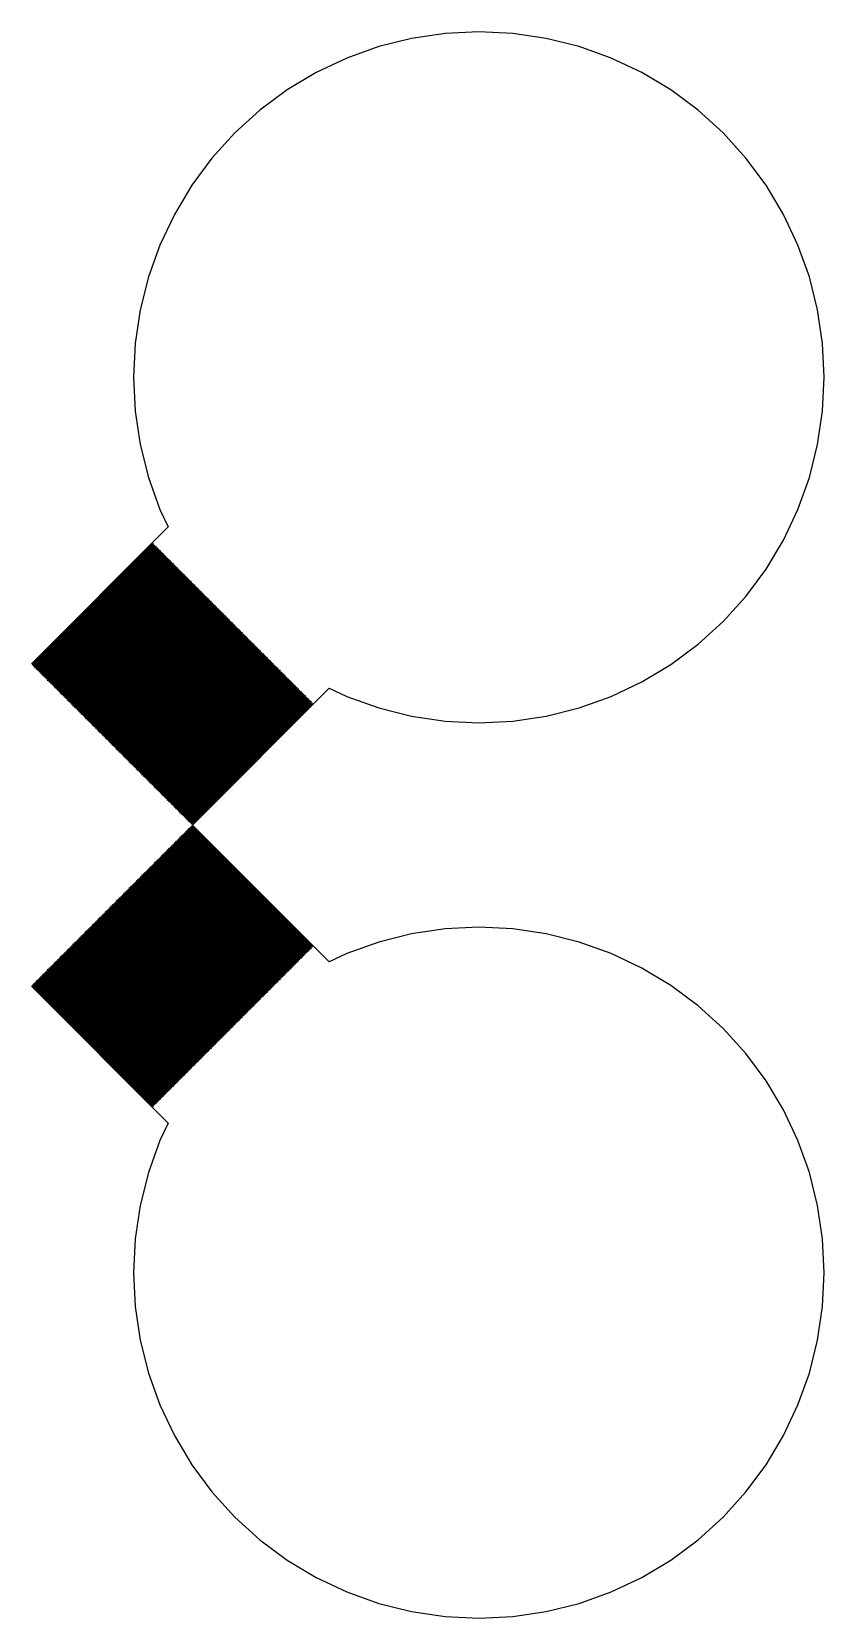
# Model space of a CAD drawing. Extents: x 1 to 107, y 1 to 71.
# Drawn here: x 9 to 16.97, y 1.03 to 16.97 of the extents above; entities that cross this region are included whole.
import ezdxf

# ---------------------------------------------------------------- set-up
doc = ezdxf.new("R2010")
doc.units = 0

msp = doc.modelspace()

# ---------------------------------------------------------------- linework, layer by layer
for p, q in [((12.8202, 16.9005), (12.4899, 16.8178)), ((13.1571, 16.9505), (12.8202, 16.9005)), ((13.4972, 16.9672), (13.1571, 16.9505)), ((13.8373, 16.9505), (13.4972, 16.9672)), ((14.1741, 16.9005), (13.8373, 16.9505)), ((14.5045, 16.8178), (14.1741, 16.9005)), ((12.4899, 16.8178), (12.1693, 16.703)), ((14.8251, 16.703), (14.5045, 16.8178)), ((12.1693, 16.703), (11.8615, 16.5574)), ((15.1329, 16.5574), (14.8251, 16.703)), ((11.8615, 16.5574), (11.5694, 16.3824)), ((15.425, 16.3824), (15.1329, 16.5574)), ((11.5694, 16.3824), (11.2959, 16.1795)), ((15.6985, 16.1795), (15.425, 16.3824)), ((11.2959, 16.1795), (11.0435, 15.9508)), ((15.9508, 15.9508), (15.6985, 16.1795)), ((11.0435, 15.9508), (10.8148, 15.6985)), ((16.1795, 15.6985), (15.9508, 15.9508)), ((10.8148, 15.6985), (10.612, 15.425)), ((16.3824, 15.425), (16.1795, 15.6985)), ((10.612, 15.425), (10.4369, 15.1329)), ((16.5574, 15.1329), (16.3824, 15.425)), ((10.4369, 15.1329), (10.2913, 14.8251)), ((16.703, 14.8251), (16.5574, 15.1329)), ((10.2913, 14.8251), (10.1766, 14.5045)), ((16.8178, 14.5045), (16.703, 14.8251)), ((10.1766, 14.5045), (10.0939, 14.1741)), ((16.9005, 14.1741), (16.8178, 14.5045)), ((10.0939, 14.1741), (10.0439, 13.8373)), ((16.9505, 13.8373), (16.9005, 14.1741)), ((10.0439, 13.8373), (10.0272, 13.4972)), ((16.9672, 13.4972), (16.9505, 13.8373)), ((10.0272, 13.4972), (10.0439, 13.1571)), ((16.9505, 13.1571), (16.9672, 13.4972)), ((10.0439, 13.1571), (10.0939, 12.8202)), ((16.9005, 12.8202), (16.9505, 13.1571)), ((10.0939, 12.8202), (10.1766, 12.4899)), ((16.8178, 12.4899), (16.9005, 12.8202)), ((10.1766, 12.4899), (10.2913, 12.1693)), ((16.703, 12.1693), (16.8178, 12.4899)), ((10.2913, 12.1693), (10.3744, 11.9937)), ((16.5574, 11.8615), (16.703, 12.1693)), ((10.3744, 11.9937), (9, 10.6192)), ((9.00706, 10.6122), (10.2212, 11.8263)), ((10.2282, 11.8192), (9.01413, 10.6051)), ((9.02121, 10.598), (10.2353, 11.8121)), ((10.2424, 11.8051), (9.02827, 10.591)), ((9.03535, 10.5839), (10.2495, 11.798)), ((10.2212, 11.8263), (10.2282, 11.8192)), ((10.2353, 11.8121), (10.2424, 11.8051)), ((10.2495, 11.798), (10.2565, 11.7909)), ((16.3824, 11.5694), (16.5574, 11.8615)), ((10.2565, 11.7909), (9.04242, 10.5768)), ((9.04948, 10.5698), (10.2636, 11.7839)), ((10.2707, 11.7768), (9.05656, 10.5627)), ((9.06363, 10.5556), (10.2777, 11.7697)), ((10.2848, 11.7626), (9.07069, 10.5486)), ((9.07777, 10.5415), (10.2919, 11.7556)), ((10.299, 11.7485), (9.08484, 10.5344)), ((9.0919, 10.5273), (10.306, 11.7414)), ((10.3131, 11.7344), (9.09898, 10.5203)), ((9.10605, 10.5132), (10.3202, 11.7273)), ((10.3272, 11.7202), (9.11313, 10.5061)), ((9.12019, 10.499), (10.3343, 11.7132)), ((10.3414, 11.7061), (9.12727, 10.492)), ((9.13434, 10.4849), (10.3484, 11.699)), ((10.3555, 11.6919), (9.14142, 10.4778)), ((9.14848, 10.4708), (10.3626, 11.6849)), ((10.3697, 11.6778), (9.15556, 10.4637)), ((9.16263, 10.4566), (10.3767, 11.6707)), ((10.3838, 11.6637), (9.16969, 10.4496)), ((9.17677, 10.4425), (10.3909, 11.6566)), ((10.3979, 11.6495), (9.18384, 10.4354)), ((9.1909, 10.4283), (10.405, 11.6425)), ((10.4121, 11.6354), (9.19798, 10.4213)), ((10.2636, 11.7839), (10.2707, 11.7768)), ((10.2777, 11.7697), (10.2848, 11.7626)), ((10.2919, 11.7556), (10.299, 11.7485)), ((10.306, 11.7414), (10.3131, 11.7344)), ((10.3202, 11.7273), (10.3272, 11.7202)), ((10.3343, 11.7132), (10.3414, 11.7061)), ((10.3484, 11.699), (10.3555, 11.6919)), ((10.3626, 11.6849), (10.3697, 11.6778)), ((10.3767, 11.6707), (10.3838, 11.6637)), ((10.3909, 11.6566), (10.3979, 11.6495)), ((10.405, 11.6425), (10.4121, 11.6354)), ((9.20505, 10.4142), (10.4192, 11.6283)), ((10.4262, 11.6212), (9.21213, 10.4071)), ((9.21919, 10.4001), (10.4333, 11.6142)), ((10.4404, 11.6071), (9.22626, 10.393)), ((9.23334, 10.3859), (10.4474, 11.6)), ((10.4545, 11.5929), (9.2404, 10.3788)), ((9.24747, 10.3718), (10.4616, 11.5859)), ((10.4687, 11.5788), (9.25455, 10.3647)), ((9.26161, 10.3576), (10.4757, 11.5717)), ((10.4828, 11.5647), (9.26869, 10.3506)), ((9.27576, 10.3435), (10.4899, 11.5576)), ((10.4969, 11.5505), (9.28284, 10.3364)), ((9.2899, 10.3293), (10.504, 11.5434)), ((10.5111, 11.5364), (9.29698, 10.3223)), ((9.30405, 10.3152), (10.5182, 11.5293)), ((10.5252, 11.5222), (9.31113, 10.3081)), ((9.31819, 10.3011), (10.5323, 11.5152)), ((10.5394, 11.5081), (9.32526, 10.294)), ((9.33234, 10.2869), (10.5464, 11.501)), ((10.5535, 11.494), (9.3394, 10.2798)), ((9.34647, 10.2728), (10.5606, 11.4869)), ((10.5677, 11.4798), (9.35355, 10.2657)), ((10.4192, 11.6283), (10.4262, 11.6212)), ((10.4333, 11.6142), (10.4404, 11.6071)), ((10.4474, 11.6), (10.4545, 11.5929)), ((10.4616, 11.5859), (10.4687, 11.5788)), ((10.4757, 11.5717), (10.4828, 11.5647)), ((10.4899, 11.5576), (10.4969, 11.5505)), ((10.504, 11.5434), (10.5111, 11.5364)), ((10.5182, 11.5293), (10.5252, 11.5222)), ((10.5323, 11.5152), (10.5394, 11.5081)), ((10.5464, 11.501), (10.5535, 11.494)), ((10.5606, 11.4869), (10.5677, 11.4798)), ((16.1795, 11.2959), (16.3824, 11.5694)), ((9.36061, 10.2586), (10.5747, 11.4727)), ((10.5818, 11.4657), (9.36768, 10.2516)), ((9.37476, 10.2445), (10.5889, 11.4586)), ((10.5959, 11.4515), (9.38182, 10.2374)), ((9.3889, 10.2303), (10.603, 11.4444)), ((10.6101, 11.4374), (9.39597, 10.2233)), ((9.40303, 10.2162), (10.6171, 11.4303)), ((10.6242, 11.4232), (9.41011, 10.2091)), ((9.41718, 10.2021), (10.6313, 11.4162)), ((10.6384, 11.4091), (9.42426, 10.195)), ((9.43134, 10.1879), (10.6454, 11.402)), ((10.6525, 11.395), (9.4384, 10.1808)), ((9.44547, 10.1738), (10.6596, 11.3879)), ((10.6667, 11.3808), (9.45255, 10.1667)), ((9.45961, 10.1596), (10.6737, 11.3737)), ((10.6808, 11.3667), (9.46669, 10.1526)), ((9.47375, 10.1455), (10.6879, 11.3596)), ((10.6949, 11.3525), (9.48082, 10.1384)), ((9.4879, 10.1313), (10.702, 11.3455)), ((10.7091, 11.3384), (9.49496, 10.1243)), ((9.50203, 10.1172), (10.7161, 11.3313)), ((10.7232, 11.3242), (9.50911, 10.1101)), ((9.51617, 10.1031), (10.7303, 11.3172)), ((10.5747, 11.4727), (10.5818, 11.4657)), ((10.5889, 11.4586), (10.5959, 11.4515)), ((10.603, 11.4444), (10.6101, 11.4374)), ((10.6171, 11.4303), (10.6242, 11.4232)), ((10.6313, 11.4162), (10.6384, 11.4091)), ((10.6454, 11.402), (10.6525, 11.395)), ((10.6596, 11.3879), (10.6667, 11.3808)), ((10.6737, 11.3737), (10.6808, 11.3667)), ((10.6879, 11.3596), (10.6949, 11.3525)), ((10.702, 11.3455), (10.7091, 11.3384)), ((10.7161, 11.3313), (10.7232, 11.3242)), ((10.7303, 11.3172), (10.7374, 11.3101)), ((10.7374, 11.3101), (9.52324, 10.096)), ((9.53032, 10.0889), (10.7444, 11.303)), ((10.7515, 11.296), (9.53738, 10.0818)), ((9.54446, 10.0748), (10.7586, 11.2889)), ((10.7656, 11.2818), (9.55153, 10.0677)), ((9.55861, 10.0606), (10.7727, 11.2747)), ((10.7798, 11.2677), (9.56567, 10.0536)), ((9.57275, 10.0465), (10.7868, 11.2606)), ((10.7939, 11.2535), (9.57982, 10.0394)), ((9.5869, 10.0323), (10.801, 11.2465)), ((10.8081, 11.2394), (9.59396, 10.0253)), ((9.60103, 10.0182), (10.8151, 11.2323)), ((10.8222, 11.2253), (9.60811, 10.0111)), ((9.61517, 10.0041), (10.8293, 11.2182)), ((10.8363, 11.2111), (9.62224, 9.99701)), ((9.62932, 9.98993), (10.8434, 11.204)), ((10.8505, 11.197), (9.63638, 9.98286)), ((9.64346, 9.97578), (10.8576, 11.1899)), ((10.8646, 11.1828), (9.65053, 9.96872)), ((9.65759, 9.96165), (10.8717, 11.1758)), ((10.8788, 11.1687), (9.66467, 9.95457)), ((9.67174, 9.94749), (10.8858, 11.1616)), ((10.8929, 11.1545), (9.6788, 9.94043)), ((10.7444, 11.303), (10.7515, 11.296)), ((10.7586, 11.2889), (10.7656, 11.2818)), ((10.7727, 11.2747), (10.7798, 11.2677)), ((10.7868, 11.2606), (10.7939, 11.2535)), ((10.801, 11.2465), (10.8081, 11.2394)), ((10.8151, 11.2323), (10.8222, 11.2253)), ((10.8293, 11.2182), (10.8363, 11.2111)), ((10.8434, 11.204), (10.8505, 11.197)), ((10.8576, 11.1899), (10.8646, 11.1828)), ((10.8717, 11.1758), (10.8788, 11.1687)), ((10.8858, 11.1616), (10.8929, 11.1545)), ((15.9508, 11.0435), (16.1795, 11.2959)), ((9.68588, 9.93335), (10.9, 11.1475)), ((10.9071, 11.1404), (9.69295, 9.92628)), ((9.70003, 9.91922), (10.9141, 11.1333)), ((10.9212, 11.1263), (9.70709, 9.91214)), ((9.71417, 9.90508), (10.9283, 11.1192)), ((10.9353, 11.1121), (9.72124, 9.89801)), ((9.72832, 9.89093), (10.9424, 11.105)), ((10.9495, 11.098), (9.73538, 9.88387)), ((9.74246, 9.87679), (10.9566, 11.0909)), ((10.9636, 11.0838), (9.74953, 9.86972)), ((9.75659, 9.86266), (10.9707, 11.0768)), ((10.9778, 11.0697), (9.76367, 9.85558)), ((9.77074, 9.84851), (10.9848, 11.0626)), ((10.9919, 11.0556), (9.7778, 9.84145)), ((9.78488, 9.83437), (10.999, 11.0485)), ((11.0061, 11.0414), (9.79195, 9.8273)), ((9.79901, 9.82022), (11.0131, 11.0343)), ((11.0202, 11.0273), (9.80609, 9.81316)), ((9.81316, 9.80609), (11.0273, 11.0202)), ((11.0343, 11.0131), (9.82022, 9.79901)), ((9.8273, 9.79195), (11.0414, 11.0061)), ((11.0485, 10.999), (9.83437, 9.78488)), ((10.9, 11.1475), (10.9071, 11.1404)), ((10.9141, 11.1333), (10.9212, 11.1263)), ((10.9283, 11.1192), (10.9353, 11.1121)), ((10.9424, 11.105), (10.9495, 11.098)), ((10.9566, 11.0909), (10.9636, 11.0838)), ((10.9707, 11.0768), (10.9778, 11.0697)), ((10.9848, 11.0626), (10.9919, 11.0556)), ((10.999, 11.0485), (11.0061, 11.0414)), ((11.0131, 11.0343), (11.0202, 11.0273)), ((11.0273, 11.0202), (11.0343, 11.0131)), ((11.0414, 11.0061), (11.0485, 10.999)), ((15.6985, 10.8148), (15.9508, 11.0435)), ((9.84145, 9.7778), (11.0556, 10.9919)), ((11.0626, 10.9848), (9.84851, 9.77074)), ((9.85558, 9.76367), (11.0697, 10.9778)), ((11.0768, 10.9707), (9.86266, 9.75659)), ((9.86972, 9.74953), (11.0838, 10.9636)), ((11.0909, 10.9566), (9.87679, 9.74246)), ((9.88387, 9.73538), (11.098, 10.9495)), ((11.105, 10.9424), (9.89093, 9.72832)), ((9.89801, 9.72124), (11.1121, 10.9353)), ((11.1192, 10.9283), (9.90508, 9.71417)), ((9.91214, 9.70709), (11.1263, 10.9212)), ((11.1333, 10.9141), (9.91922, 9.70003)), ((9.92628, 9.69295), (11.1404, 10.9071)), ((11.1475, 10.9), (9.93335, 9.68588)), ((9.94043, 9.6788), (11.1545, 10.8929)), ((11.1616, 10.8858), (9.94749, 9.67174)), ((9.95457, 9.66467), (11.1687, 10.8788)), ((11.1758, 10.8717), (9.96165, 9.65759)), ((9.96872, 9.65053), (11.1828, 10.8646)), ((11.1899, 10.8576), (9.97578, 9.64346)), ((9.98286, 9.63638), (11.197, 10.8505)), ((11.204, 10.8434), (9.98993, 9.62932)), ((9.99701, 9.62224), (11.2111, 10.8363)), ((11.0556, 10.9919), (11.0626, 10.9848)), ((11.0697, 10.9778), (11.0768, 10.9707)), ((11.0838, 10.9636), (11.0909, 10.9566)), ((11.098, 10.9495), (11.105, 10.9424)), ((11.1121, 10.9353), (11.1192, 10.9283)), ((11.1263, 10.9212), (11.1333, 10.9141)), ((11.1404, 10.9071), (11.1475, 10.9)), ((11.1545, 10.8929), (11.1616, 10.8858)), ((11.1687, 10.8788), (11.1758, 10.8717)), ((11.1828, 10.8646), (11.1899, 10.8576)), ((11.197, 10.8505), (11.204, 10.8434)), ((11.2111, 10.8363), (11.2182, 10.8293)), ((11.2182, 10.8293), (10.0041, 9.61517)), ((10.0111, 9.60811), (11.2253, 10.8222)), ((11.2323, 10.8151), (10.0182, 9.60103)), ((10.0253, 9.59396), (11.2394, 10.8081)), ((11.2465, 10.801), (10.0323, 9.5869)), ((10.0394, 9.57982), (11.2535, 10.7939)), ((11.2606, 10.7868), (10.0465, 9.57275)), ((10.0536, 9.56567), (11.2677, 10.7798)), ((11.2747, 10.7727), (10.0606, 9.55861)), ((10.0677, 9.55153), (11.2818, 10.7656)), ((11.2889, 10.7586), (10.0748, 9.54446)), ((10.0818, 9.53738), (11.296, 10.7515)), ((11.303, 10.7444), (10.0889, 9.53032)), ((10.096, 9.52324), (11.3101, 10.7374)), ((11.3172, 10.7303), (10.1031, 9.51617)), ((10.1101, 9.50911), (11.3242, 10.7232)), ((11.3313, 10.7161), (10.1172, 9.50203)), ((10.1243, 9.49496), (11.3384, 10.7091)), ((11.3455, 10.702), (10.1313, 9.4879)), ((10.1384, 9.48082), (11.3525, 10.6949)), ((11.3596, 10.6879), (10.1455, 9.47375)), ((10.1526, 9.46669), (11.3667, 10.6808)), ((11.2253, 10.8222), (11.2323, 10.8151)), ((11.2394, 10.8081), (11.2465, 10.801)), ((11.2535, 10.7939), (11.2606, 10.7868)), ((11.2677, 10.7798), (11.2747, 10.7727)), ((11.2818, 10.7656), (11.2889, 10.7586)), ((11.296, 10.7515), (11.303, 10.7444)), ((11.3101, 10.7374), (11.3172, 10.7303)), ((11.3242, 10.7232), (11.3313, 10.7161)), ((11.3384, 10.7091), (11.3455, 10.702)), ((11.3525, 10.6949), (11.3596, 10.6879)), ((11.3667, 10.6808), (11.3737, 10.6737)), ((15.425, 10.612), (15.6985, 10.8148)), ((9.01413, 10.6051), (9.00706, 10.6122)), ((9.02827, 10.591), (9.02121, 10.598)), ((9.04242, 10.5768), (9.03535, 10.5839)), ((9.05656, 10.5627), (9.04948, 10.5698)), ((9.07069, 10.5486), (9.06363, 10.5556)), ((9.08484, 10.5344), (9.07777, 10.5415)), ((9.09898, 10.5203), (9.0919, 10.5273)), ((11.3737, 10.6737), (10.1596, 9.45961)), ((10.1667, 9.45255), (11.3808, 10.6667)), ((11.3879, 10.6596), (10.1738, 9.44547)), ((10.1808, 9.4384), (11.395, 10.6525)), ((11.402, 10.6454), (10.1879, 9.43134)), ((10.195, 9.42426), (11.4091, 10.6384)), ((11.4162, 10.6313), (10.2021, 9.41718)), ((10.2091, 9.41011), (11.4232, 10.6242)), ((11.4303, 10.6171), (10.2162, 9.40303)), ((10.2233, 9.39597), (11.4374, 10.6101)), ((11.4444, 10.603), (10.2303, 9.3889)), ((10.2374, 9.38182), (11.4515, 10.5959)), ((11.4586, 10.5889), (10.2445, 9.37476)), ((10.2516, 9.36768), (11.4657, 10.5818)), ((11.4727, 10.5747), (10.2586, 9.36061)), ((10.2657, 9.35355), (11.4798, 10.5677)), ((11.4869, 10.5606), (10.2728, 9.34647)), ((10.2798, 9.3394), (11.494, 10.5535)), ((11.501, 10.5464), (10.2869, 9.33234)), ((10.294, 9.32526), (11.5081, 10.5394)), ((11.5152, 10.5323), (10.3011, 9.31819)), ((10.3081, 9.31113), (11.5222, 10.5252)), ((11.5293, 10.5182), (10.3152, 9.30405)), ((11.3808, 10.6667), (11.3879, 10.6596)), ((11.395, 10.6525), (11.402, 10.6454)), ((11.4091, 10.6384), (11.4162, 10.6313)), ((11.4232, 10.6242), (11.4303, 10.6171)), ((11.4374, 10.6101), (11.4444, 10.603)), ((11.4515, 10.5959), (11.4586, 10.5889)), ((11.4657, 10.5818), (11.4727, 10.5747)), ((11.4798, 10.5677), (11.4869, 10.5606)), ((11.494, 10.5535), (11.501, 10.5464)), ((11.5081, 10.5394), (11.5152, 10.5323)), ((11.5222, 10.5252), (11.5293, 10.5182)), ((15.1329, 10.4369), (15.425, 10.612)), ((9.11313, 10.5061), (9.10605, 10.5132)), ((9.12727, 10.492), (9.12019, 10.499)), ((9.14142, 10.4778), (9.13434, 10.4849)), ((9.15556, 10.4637), (9.14848, 10.4708)), ((9.16969, 10.4496), (9.16263, 10.4566)), ((9.18384, 10.4354), (9.17677, 10.4425)), ((9.19798, 10.4213), (9.1909, 10.4283)), ((9.21213, 10.4071), (9.20505, 10.4142)), ((9.22626, 10.393), (9.21919, 10.4001)), ((9.2404, 10.3788), (9.23334, 10.3859)), ((9.25455, 10.3647), (9.24747, 10.3718)), ((9.26869, 10.3506), (9.26161, 10.3576)), ((10.3223, 9.29698), (11.5364, 10.5111)), ((11.5434, 10.504), (10.3293, 9.2899)), ((10.3364, 9.28284), (11.5505, 10.4969)), ((11.5576, 10.4899), (10.3435, 9.27576)), ((10.3506, 9.26869), (11.5647, 10.4828)), ((11.5717, 10.4757), (10.3576, 9.26161)), ((10.3647, 9.25455), (11.5788, 10.4687)), ((11.5859, 10.4616), (10.3718, 9.24747)), ((10.3788, 9.2404), (11.5929, 10.4545)), ((11.6, 10.4474), (10.3859, 9.23334)), ((10.393, 9.22626), (11.6071, 10.4404)), ((11.6142, 10.4333), (10.4001, 9.21919)), ((10.4071, 9.21213), (11.6212, 10.4262)), ((11.6283, 10.4192), (10.4142, 9.20505)), ((10.4213, 9.19798), (11.6354, 10.4121)), ((11.6425, 10.405), (10.4283, 9.1909)), ((10.4354, 9.18384), (11.6495, 10.3979)), ((11.6566, 10.3909), (10.4425, 9.17677)), ((10.4496, 9.16969), (11.6637, 10.3838)), ((11.6707, 10.3767), (10.4566, 9.16263)), ((10.4637, 9.15556), (11.6778, 10.3697)), ((11.6849, 10.3626), (10.4708, 9.14848)), ((10.6192, 9), (11.9937, 10.3744)), ((11.5364, 10.5111), (11.5434, 10.504)), ((11.5505, 10.4969), (11.5576, 10.4899)), ((11.5647, 10.4828), (11.5717, 10.4757)), ((11.5788, 10.4687), (11.5859, 10.4616)), ((11.5929, 10.4545), (11.6, 10.4474)), ((11.6071, 10.4404), (11.6142, 10.4333)), ((11.6212, 10.4262), (11.6283, 10.4192)), ((11.6354, 10.4121), (11.6425, 10.405)), ((11.6495, 10.3979), (11.6566, 10.3909)), ((11.6637, 10.3838), (11.6707, 10.3767)), ((11.6778, 10.3697), (11.6849, 10.3626)), ((11.9937, 10.3744), (12.1693, 10.2913)), ((14.8251, 10.2913), (15.1329, 10.4369)), ((9.28284, 10.3364), (9.27576, 10.3435)), ((9.29698, 10.3223), (9.2899, 10.3293)), ((9.31113, 10.3081), (9.30405, 10.3152)), ((9.32526, 10.294), (9.31819, 10.3011)), ((9.3394, 10.2798), (9.33234, 10.2869)), ((9.35355, 10.2657), (9.34647, 10.2728)), ((9.36768, 10.2516), (9.36061, 10.2586)), ((9.38182, 10.2374), (9.37476, 10.2445)), ((9.39597, 10.2233), (9.3889, 10.2303)), ((9.41011, 10.2091), (9.40303, 10.2162)), ((9.42426, 10.195), (9.41718, 10.2021)), ((10.4778, 9.14142), (11.6919, 10.3555)), ((11.699, 10.3484), (10.4849, 9.13434)), ((10.492, 9.12727), (11.7061, 10.3414)), ((11.7132, 10.3343), (10.499, 9.12019)), ((10.5061, 9.11313), (11.7202, 10.3272)), ((11.7273, 10.3202), (10.5132, 9.10605)), ((10.5203, 9.09898), (11.7344, 10.3131)), ((11.7414, 10.306), (10.5273, 9.0919)), ((10.5344, 9.08484), (11.7485, 10.299)), ((11.7556, 10.2919), (10.5415, 9.07777)), ((10.5486, 9.07069), (11.7626, 10.2848)), ((11.7697, 10.2777), (10.5556, 9.06363)), ((10.5627, 9.05656), (11.7768, 10.2707)), ((11.7839, 10.2636), (10.5698, 9.04948)), ((10.5768, 9.04242), (11.7909, 10.2565)), ((11.798, 10.2495), (10.5839, 9.03535)), ((10.591, 9.02827), (11.8051, 10.2424)), ((11.8121, 10.2353), (10.598, 9.02121)), ((10.6051, 9.01413), (11.8192, 10.2282)), ((11.8263, 10.2212), (10.6122, 9.00706)), ((11.6919, 10.3555), (11.699, 10.3484)), ((11.7061, 10.3414), (11.7132, 10.3343)), ((11.7202, 10.3272), (11.7273, 10.3202)), ((11.7344, 10.3131), (11.7414, 10.306)), ((11.7485, 10.299), (11.7556, 10.2919)), ((11.7626, 10.2848), (11.7697, 10.2777)), ((11.7768, 10.2707), (11.7839, 10.2636)), ((11.7909, 10.2565), (11.798, 10.2495)), ((11.8051, 10.2424), (11.8121, 10.2353)), ((11.8192, 10.2282), (11.8263, 10.2212)), ((12.1693, 10.2913), (12.4899, 10.1766)), ((14.5045, 10.1766), (14.8251, 10.2913)), ((9.4384, 10.1808), (9.43134, 10.1879)), ((9.45255, 10.1667), (9.44547, 10.1738)), ((9.46669, 10.1526), (9.45961, 10.1596)), ((9.48082, 10.1384), (9.47375, 10.1455)), ((9.49496, 10.1243), (9.4879, 10.1313)), ((9.50911, 10.1101), (9.50203, 10.1172)), ((9.52324, 10.096), (9.51617, 10.1031)), ((9.53738, 10.0818), (9.53032, 10.0889)), ((9.55153, 10.0677), (9.54446, 10.0748)), ((9.56567, 10.0536), (9.55861, 10.0606)), ((9.57982, 10.0394), (9.57275, 10.0465)), ((12.4899, 10.1766), (12.8202, 10.0939)), ((12.8202, 10.0939), (13.1571, 10.0439)), ((13.1571, 10.0439), (13.4972, 10.0272)), ((13.4972, 10.0272), (13.8373, 10.0439)), ((13.8373, 10.0439), (14.1741, 10.0939)), ((14.1741, 10.0939), (14.5045, 10.1766)), ((9.59396, 10.0253), (9.5869, 10.0323)), ((9.60811, 10.0111), (9.60103, 10.0182)), ((9.62224, 9.99701), (9.61517, 10.0041)), ((9.63638, 9.98286), (9.62932, 9.98993)), ((9.65053, 9.96872), (9.64346, 9.97578)), ((9.66467, 9.95457), (9.65759, 9.96165)), ((9.6788, 9.94043), (9.67174, 9.94749)), ((9.69295, 9.92628), (9.68588, 9.93335)), ((9.70709, 9.91214), (9.70003, 9.91922)), ((9.72124, 9.89801), (9.71417, 9.90508)), ((9.73538, 9.88387), (9.72832, 9.89093)), ((9.74953, 9.86972), (9.74246, 9.87679)), ((9.76367, 9.85558), (9.75659, 9.86266)), ((9.7778, 9.84145), (9.77074, 9.84851)), ((9.79195, 9.8273), (9.78488, 9.83437)), ((9.80609, 9.81316), (9.79901, 9.82022)), ((9.82022, 9.79901), (9.81316, 9.80609)), ((9.83437, 9.78488), (9.8273, 9.79195)), ((9.84851, 9.77074), (9.84145, 9.7778)), ((9.86266, 9.75659), (9.85558, 9.76367)), ((9.87679, 9.74246), (9.86972, 9.74953)), ((9.89093, 9.72832), (9.88387, 9.73538)), ((9.90508, 9.71417), (9.89801, 9.72124)), ((9.91922, 9.70003), (9.91214, 9.70709)), ((9.93335, 9.68588), (9.92628, 9.69295)), ((9.94749, 9.67174), (9.94043, 9.6788)), ((9.96165, 9.65759), (9.95457, 9.66467)), ((9.97578, 9.64346), (9.96872, 9.65053)), ((9.98993, 9.62932), (9.98286, 9.63638)), ((10.0041, 9.61517), (9.99701, 9.62224)), ((10.0182, 9.60103), (10.0111, 9.60811)), ((10.0323, 9.5869), (10.0253, 9.59396)), ((10.0465, 9.57275), (10.0394, 9.57982)), ((10.0606, 9.55861), (10.0536, 9.56567)), ((10.0748, 9.54446), (10.0677, 9.55153)), ((10.0889, 9.53032), (10.0818, 9.53738)), ((10.1031, 9.51617), (10.096, 9.52324)), ((10.1172, 9.50203), (10.1101, 9.50911)), ((10.1313, 9.4879), (10.1243, 9.49496)), ((10.1455, 9.47375), (10.1384, 9.48082)), ((10.1596, 9.45961), (10.1526, 9.46669)), ((10.1738, 9.44547), (10.1667, 9.45255)), ((10.1879, 9.43134), (10.1808, 9.4384)), ((10.2021, 9.41718), (10.195, 9.42426)), ((10.2162, 9.40303), (10.2091, 9.41011)), ((10.2303, 9.3889), (10.2233, 9.39597)), ((10.2445, 9.37476), (10.2374, 9.38182)), ((10.2586, 9.36061), (10.2516, 9.36768)), ((10.2728, 9.34647), (10.2657, 9.35355)), ((10.2869, 9.33234), (10.2798, 9.3394)), ((10.3011, 9.31819), (10.294, 9.32526)), ((10.3152, 9.30405), (10.3081, 9.31113)), ((10.3293, 9.2899), (10.3223, 9.29698)), ((10.3435, 9.27576), (10.3364, 9.28284)), ((10.3576, 9.26161), (10.3506, 9.26869)), ((10.3718, 9.24747), (10.3647, 9.25455)), ((10.3859, 9.23334), (10.3788, 9.2404)), ((10.4001, 9.21919), (10.393, 9.22626)), ((10.4142, 9.20505), (10.4071, 9.21213)), ((10.4283, 9.1909), (10.4213, 9.19798)), ((10.4425, 9.17677), (10.4354, 9.18384)), ((10.4566, 9.16263), (10.4496, 9.16969)), ((10.4708, 9.14848), (10.4637, 9.15556)), ((10.4849, 9.13434), (10.4778, 9.14142)), ((10.499, 9.12019), (10.492, 9.12727)), ((10.5132, 9.10605), (10.5061, 9.11313)), ((10.5273, 9.0919), (10.5203, 9.09898)), ((10.5415, 9.07777), (10.5344, 9.08484)), ((10.5556, 9.06363), (10.5486, 9.07069)), ((10.5486, 8.92931), (10.5556, 8.93637)), ((11.7626, 7.71519), (10.5486, 8.92931)), ((10.5556, 8.93637), (11.7697, 7.72226)), ((10.5698, 9.04948), (10.5627, 9.05656)), ((10.5627, 8.94344), (10.5698, 8.95052)), ((11.7768, 7.72932), (10.5627, 8.94344)), ((10.5698, 8.95052), (11.7839, 7.7364)), ((10.5839, 9.03535), (10.5768, 9.04242)), ((10.5768, 8.95758), (10.5839, 8.96465)), ((11.7909, 7.74347), (10.5768, 8.95758)), ((10.5839, 8.96465), (11.798, 7.75053)), ((10.598, 9.02121), (10.591, 9.02827)), ((10.591, 8.97173), (10.598, 8.97879)), ((11.8051, 7.75761), (10.591, 8.97173)), ((10.598, 8.97879), (11.8121, 7.76468)), ((10.6122, 9.00706), (10.6051, 9.01413)), ((10.6051, 8.98587), (10.6122, 8.99294)), ((11.8192, 7.77176), (10.6051, 8.98587)), ((10.6122, 8.99294), (11.8263, 7.77882)), ((11.9937, 7.62561), (10.6192, 9)), ((10.3788, 8.7596), (10.3859, 8.76666)), ((10.3859, 8.76666), (11.6, 7.55255)), ((10.393, 8.77374), (10.4001, 8.78081)), ((11.6071, 7.55963), (10.393, 8.77374)), ((10.4001, 8.78081), (11.6142, 7.5667)), ((10.4071, 8.78787), (10.4142, 8.79495)), ((11.6212, 7.57376), (10.4071, 8.78787)), ((10.4142, 8.79495), (11.6283, 7.58084)), ((10.4213, 8.80202), (10.4283, 8.8091)), ((11.6354, 7.58791), (10.4213, 8.80202)), ((10.4283, 8.8091), (11.6425, 7.59499)), ((10.4354, 8.81616), (10.4425, 8.82323)), ((11.6495, 7.60205), (10.4354, 8.81616)), ((10.4425, 8.82323), (11.6566, 7.60912)), ((10.4496, 8.83031), (10.4566, 8.83737)), ((11.6637, 7.6162), (10.4496, 8.83031)), ((10.4566, 8.83737), (11.6707, 7.62326)), ((10.4637, 8.84444), (10.4708, 8.85152)), ((11.6778, 7.63034), (10.4637, 8.84444)), ((10.4708, 8.85152), (11.6849, 7.63741)), ((10.4778, 8.85858), (10.4849, 8.86566)), ((11.6919, 7.64449), (10.4778, 8.85858)), ((10.4849, 8.86566), (11.699, 7.65155)), ((10.492, 8.87273), (10.499, 8.87981)), ((11.7061, 7.65863), (10.492, 8.87273)), ((10.499, 8.87981), (11.7132, 7.6657)), ((10.5061, 8.88687), (10.5132, 8.89395)), ((11.7202, 7.67276), (10.5061, 8.88687)), ((10.5132, 8.89395), (11.7273, 7.67984)), ((10.5203, 8.90102), (10.5273, 8.9081)), ((11.7344, 7.6869), (10.5203, 8.90102)), ((10.5273, 8.9081), (11.7414, 7.69398)), ((10.5344, 8.91516), (10.5415, 8.92223)), ((11.7485, 7.70105), (10.5344, 8.91516)), ((10.5415, 8.92223), (11.7556, 7.70811)), ((10.2233, 8.60403), (10.2303, 8.6111)), ((10.2303, 8.6111), (11.4444, 7.39699)), ((10.2374, 8.61818), (10.2445, 8.62524)), ((11.4515, 7.40407), (10.2374, 8.61818)), ((10.2445, 8.62524), (11.4586, 7.41113)), ((10.2516, 8.63232), (10.2586, 8.63939)), ((11.4657, 7.41821), (10.2516, 8.63232)), ((10.2586, 8.63939), (11.4727, 7.42528)), ((10.2657, 8.64645), (10.2728, 8.65353)), ((11.4798, 7.43234), (10.2657, 8.64645)), ((10.2728, 8.65353), (11.4869, 7.43942)), ((10.2798, 8.6606), (10.2869, 8.66766)), ((11.494, 7.44649), (10.2798, 8.6606)), ((10.2869, 8.66766), (11.501, 7.45355)), ((10.294, 8.67474), (10.3011, 8.68181)), ((11.5081, 7.46063), (10.294, 8.67474)), ((10.3011, 8.68181), (11.5152, 7.4677)), ((10.3081, 8.68887), (10.3152, 8.69595)), ((11.5222, 7.47476), (10.3081, 8.68887)), ((10.3152, 8.69595), (11.5293, 7.48184)), ((10.3223, 8.70302), (10.3293, 8.7101)), ((11.5364, 7.48891), (10.3223, 8.70302)), ((10.3293, 8.7101), (11.5434, 7.49599)), ((10.3364, 8.71716), (10.3435, 8.72424)), ((11.5505, 7.50307), (10.3364, 8.71716)), ((10.3435, 8.72424), (11.5576, 7.51013)), ((10.3506, 8.73131), (10.3576, 8.73839)), ((11.5647, 7.51721), (10.3506, 8.73131)), ((10.3576, 8.73839), (11.5717, 7.52428)), ((10.3647, 8.74545), (10.3718, 8.75253)), ((11.5788, 7.53134), (10.3647, 8.74545)), ((10.3718, 8.75253), (11.5859, 7.53842)), ((11.5929, 7.54549), (10.3788, 8.7596)), ((10.0677, 8.44847), (10.0748, 8.45554)), ((11.2818, 7.23436), (10.0677, 8.44847)), ((10.0748, 8.45554), (11.2889, 7.24144)), ((10.0818, 8.46262), (10.0889, 8.46968)), ((11.296, 7.2485), (10.0818, 8.46262)), ((10.0889, 8.46968), (11.303, 7.25557)), ((10.096, 8.47676), (10.1031, 8.48383)), ((11.3101, 7.26265), (10.096, 8.47676)), ((10.1031, 8.48383), (11.3172, 7.26971)), ((10.1101, 8.49089), (10.1172, 8.49797)), ((11.3242, 7.27678), (10.1101, 8.49089)), ((10.1172, 8.49797), (11.3313, 7.28386)), ((10.1243, 8.50504), (10.1313, 8.5121)), ((11.3384, 7.29092), (10.1243, 8.50504)), ((10.1313, 8.5121), (11.3455, 7.29799)), ((10.1384, 8.51918), (10.1455, 8.52625)), ((11.3525, 7.30507), (10.1384, 8.51918)), ((10.1455, 8.52625), (11.3596, 7.31213)), ((10.1526, 8.53331), (10.1596, 8.54039)), ((11.3667, 7.3192), (10.1526, 8.53331)), ((10.1596, 8.54039), (11.3737, 7.32628)), ((10.1667, 8.54745), (10.1738, 8.55453)), ((11.3808, 7.33334), (10.1667, 8.54745)), ((10.1738, 8.55453), (11.3879, 7.34042)), ((10.1808, 8.5616), (10.1879, 8.56866)), ((11.395, 7.34749), (10.1808, 8.5616)), ((10.1879, 8.56866), (11.402, 7.35457)), ((10.195, 8.57574), (10.2021, 8.58282)), ((11.4091, 7.36163), (10.195, 8.57574)), ((10.2021, 8.58282), (11.4162, 7.36871)), ((10.2091, 8.58989), (10.2162, 8.59697)), ((11.4232, 7.37578), (10.2091, 8.58989)), ((10.2162, 8.59697), (11.4303, 7.38286)), ((11.4374, 7.38992), (10.2233, 8.60403)), ((9.91214, 8.29291), (9.91922, 8.29997)), ((11.1263, 7.0788), (9.91214, 8.29291)), ((9.91922, 8.29997), (11.1333, 7.08588)), ((9.92628, 8.30705), (9.93335, 8.31412)), ((11.1404, 7.09294), (9.92628, 8.30705)), ((9.93335, 8.31412), (11.1475, 7.10001)), ((9.94043, 8.3212), (9.94749, 8.32826)), ((11.1545, 7.10709), (9.94043, 8.3212)), ((9.94749, 8.32826), (11.1616, 7.11415)), ((9.95457, 8.33533), (9.96165, 8.34241)), ((11.1687, 7.12122), (9.95457, 8.33533)), ((9.96165, 8.34241), (11.1758, 7.1283)), ((9.96872, 8.34947), (9.97578, 8.35654)), ((11.1828, 7.13536), (9.96872, 8.34947)), ((9.97578, 8.35654), (11.1899, 7.14243)), ((9.98286, 8.36362), (9.98993, 8.37068)), ((11.197, 7.14951), (9.98286, 8.36362)), ((9.98993, 8.37068), (11.204, 7.15657)), ((9.99701, 8.37776), (10.0041, 8.38483)), ((11.2111, 7.16365), (9.99701, 8.37776)), ((10.0041, 8.38483), (11.2182, 7.17072)), ((10.0111, 8.39189), (10.0182, 8.39897)), ((11.2253, 7.17778), (10.0111, 8.39189)), ((10.0182, 8.39897), (11.2323, 7.18486)), ((10.0253, 8.40604), (10.0323, 8.4131)), ((11.2394, 7.19193), (10.0253, 8.40604)), ((10.0323, 8.4131), (11.2465, 7.19901)), ((10.0394, 8.42018), (10.0465, 8.42725)), ((11.2535, 7.20607), (10.0394, 8.42018)), ((10.0465, 8.42725), (11.2606, 7.21315)), ((10.0536, 8.43433), (10.0606, 8.44139)), ((11.2677, 7.22021), (10.0536, 8.43433)), ((10.0606, 8.44139), (11.2747, 7.22729)), ((9.74246, 8.12321), (9.74953, 8.13028)), ((9.74953, 8.13028), (10.9636, 6.91617)), ((9.75659, 8.13734), (9.76367, 8.14442)), ((10.9707, 6.92323), (9.75659, 8.13734)), ((9.76367, 8.14442), (10.9778, 6.93031)), ((9.77074, 8.15149), (9.7778, 8.15855)), ((10.9848, 6.93738), (9.77074, 8.15149)), ((9.7778, 8.15855), (10.9919, 6.94444)), ((9.78488, 8.16563), (9.79195, 8.1727)), ((10.999, 6.95152), (9.78488, 8.16563)), ((9.79195, 8.1727), (11.0061, 6.95859)), ((9.79901, 8.17978), (9.80609, 8.18684)), ((11.0131, 6.96567), (9.79901, 8.17978)), ((9.80609, 8.18684), (11.0202, 6.97273)), ((9.81316, 8.19391), (9.82022, 8.20099)), ((11.0273, 6.9798), (9.81316, 8.19391)), ((9.82022, 8.20099), (11.0343, 6.98688)), ((9.8273, 8.20805), (9.83437, 8.21512)), ((11.0414, 6.99394), (9.8273, 8.20805)), ((9.83437, 8.21512), (11.0485, 7.00101)), ((9.84145, 8.2222), (9.84851, 8.22926)), ((11.0556, 7.00809), (9.84145, 8.2222)), ((9.84851, 8.22926), (11.0626, 7.01515)), ((9.85558, 8.23633), (9.86266, 8.24341)), ((11.0697, 7.02222), (9.85558, 8.23633)), ((9.86266, 8.24341), (11.0768, 7.0293)), ((9.86972, 8.25047), (9.87679, 8.25754)), ((11.0838, 7.03636), (9.86972, 8.25047)), ((9.87679, 8.25754), (11.0909, 7.04343)), ((9.88387, 8.26462), (9.89093, 8.27168)), ((11.098, 7.05051), (9.88387, 8.26462)), ((9.89093, 8.27168), (11.105, 7.05757)), ((9.89801, 8.27876), (9.90508, 8.28583)), ((11.1121, 7.06465), (9.89801, 8.27876)), ((9.90508, 8.28583), (11.1192, 7.07172)), ((9.5869, 7.96765), (9.59396, 7.97472)), ((10.801, 6.75354), (9.5869, 7.96765)), ((9.59396, 7.97472), (10.8081, 6.7606)), ((9.60103, 7.98178), (9.60811, 7.98886)), ((10.8151, 6.76767), (9.60103, 7.98178)), ((9.60811, 7.98886), (10.8222, 6.77475)), ((9.61517, 7.99593), (9.62224, 8.00299)), ((10.8293, 6.78181), (9.61517, 7.99593)), ((9.62224, 8.00299), (10.8363, 6.78888)), ((9.62932, 8.01007), (9.63638, 8.01714)), ((10.8434, 6.79596), (9.62932, 8.01007)), ((9.63638, 8.01714), (10.8505, 6.80302)), ((9.64346, 8.02422), (9.65053, 8.03128)), ((10.8576, 6.8101), (9.64346, 8.02422)), ((9.65053, 8.03128), (10.8646, 6.81717)), ((9.65759, 8.03835), (9.66467, 8.04543)), ((10.8717, 6.82425), (9.65759, 8.03835)), ((9.66467, 8.04543), (10.8788, 6.83131)), ((9.67174, 8.05251), (9.6788, 8.05957)), ((10.8858, 6.83839), (9.67174, 8.05251)), ((9.6788, 8.05957), (10.8929, 6.84546)), ((9.68588, 8.06665), (9.69295, 8.07372)), ((10.9, 6.85254), (9.68588, 8.06665)), ((9.69295, 8.07372), (10.9071, 6.8596)), ((9.70003, 8.08078), (9.70709, 8.08786)), ((10.9141, 6.86667), (9.70003, 8.08078)), ((9.70709, 8.08786), (10.9212, 6.87375)), ((9.71417, 8.09492), (9.72124, 8.10199)), ((10.9283, 6.88081), (9.71417, 8.09492)), ((9.72124, 8.10199), (10.9353, 6.88788)), ((9.72832, 8.10907), (9.73538, 8.11613)), ((10.9424, 6.89496), (9.72832, 8.10907)), ((9.73538, 8.11613), (10.9495, 6.90202)), ((10.9566, 6.9091), (9.74246, 8.12321)), ((13.4972, 7.97282), (13.1571, 7.9561)), ((13.8373, 7.9561), (13.4972, 7.97282)), ((9.43134, 7.81209), (9.4384, 7.81915)), ((10.6454, 6.59798), (9.43134, 7.81209)), ((9.4384, 7.81915), (10.6525, 6.60504)), ((9.44547, 7.82622), (9.45255, 7.8333)), ((10.6596, 6.61211), (9.44547, 7.82622)), ((9.45255, 7.8333), (10.6667, 6.61919)), ((9.45961, 7.84036), (9.46669, 7.84744)), ((10.6737, 6.62625), (9.45961, 7.84036)), ((9.46669, 7.84744), (10.6808, 6.63333)), ((9.47375, 7.85451), (9.48082, 7.86157)), ((10.6879, 6.6404), (9.47375, 7.85451)), ((9.48082, 7.86157), (10.6949, 6.64746)), ((9.4879, 7.86865), (9.49496, 7.87572)), ((10.702, 6.65454), (9.4879, 7.86865)), ((9.49496, 7.87572), (10.7091, 6.66161)), ((9.50203, 7.88278), (9.50911, 7.88986)), ((10.7161, 6.66869), (9.50203, 7.88278)), ((9.50911, 7.88986), (10.7232, 6.67575)), ((9.51617, 7.89693), (9.52324, 7.90401)), ((10.7303, 6.68283), (9.51617, 7.89693)), ((9.52324, 7.90401), (10.7374, 6.6899)), ((9.53032, 7.91107), (9.53738, 7.91815)), ((10.7444, 6.69698), (9.53032, 7.91107)), ((9.53738, 7.91815), (10.7515, 6.70404)), ((9.54446, 7.92522), (9.55153, 7.9323)), ((10.7586, 6.71111), (9.54446, 7.92522)), ((9.55153, 7.9323), (10.7656, 6.71819)), ((9.55861, 7.93936), (9.56567, 7.94644)), ((10.7727, 6.72525), (9.55861, 7.93936)), ((9.56567, 7.94644), (10.7798, 6.73233)), ((9.57275, 7.95351), (9.57982, 7.96057)), ((10.7868, 6.7394), (9.57275, 7.95351)), ((9.57982, 7.96057), (10.7939, 6.74646)), ((12.4899, 7.82339), (12.1693, 7.70868)), ((12.8202, 7.90614), (12.4899, 7.82339)), ((13.1571, 7.9561), (12.8202, 7.90614)), ((14.1741, 7.90614), (13.8373, 7.9561)), ((14.5045, 7.82339), (14.1741, 7.90614)), ((14.8251, 7.70868), (14.5045, 7.82339)), ((9.26161, 7.64238), (9.26869, 7.64944)), ((9.26869, 7.64944), (10.4828, 6.43533)), ((9.27576, 7.65652), (9.28284, 7.66359)), ((10.4899, 6.44241), (9.27576, 7.65652)), ((9.28284, 7.66359), (10.4969, 6.44948)), ((9.2899, 7.67067), (9.29698, 7.67773)), ((10.504, 6.45656), (9.2899, 7.67067)), ((9.29698, 7.67773), (10.5111, 6.46362)), ((9.30405, 7.6848), (9.31113, 7.69188)), ((10.5182, 6.47069), (9.30405, 7.6848)), ((9.31113, 7.69188), (10.5252, 6.47777)), ((9.31819, 7.69894), (9.32526, 7.70601)), ((10.5323, 6.48483), (9.31819, 7.69894)), ((9.32526, 7.70601), (10.5394, 6.4919)), ((9.33234, 7.71309), (9.3394, 7.72015)), ((10.5464, 6.49898), (9.33234, 7.71309)), ((9.3394, 7.72015), (10.5535, 6.50604)), ((9.34647, 7.72722), (9.35355, 7.7343)), ((10.5606, 6.51311), (9.34647, 7.72722)), ((9.35355, 7.7343), (10.5677, 6.52019)), ((9.36061, 7.74136), (9.36768, 7.74844)), ((10.5747, 6.52725), (9.36061, 7.74136)), ((9.36768, 7.74844), (10.5818, 6.53433)), ((9.37476, 7.75551), (9.38182, 7.76259)), ((10.5889, 6.5414), (9.37476, 7.75551)), ((9.38182, 7.76259), (10.5959, 6.54848)), ((9.3889, 7.76965), (9.39597, 7.77673)), ((10.603, 6.55556), (9.3889, 7.76965)), ((9.39597, 7.77673), (10.6101, 6.56262)), ((9.40303, 7.7838), (9.41011, 7.79088)), ((10.6171, 6.56969), (9.40303, 7.7838)), ((9.41011, 7.79088), (10.6242, 6.57677)), ((9.41718, 7.79794), (9.42426, 7.80501)), ((10.6313, 6.58383), (9.41718, 7.79794)), ((9.42426, 7.80501), (10.6384, 6.5909)), ((11.699, 7.65155), (11.6919, 7.64449)), ((11.7132, 7.6657), (11.7061, 7.65863)), ((11.7273, 7.67984), (11.7202, 7.67276)), ((11.7414, 7.69398), (11.7344, 7.6869)), ((11.7556, 7.70811), (11.7485, 7.70105)), ((11.7697, 7.72226), (11.7626, 7.71519)), ((11.7839, 7.7364), (11.7768, 7.72932)), ((11.798, 7.75053), (11.7909, 7.74347)), ((11.8121, 7.76468), (11.8051, 7.75761)), ((11.8263, 7.77882), (11.8192, 7.77176)), ((12.1693, 7.70868), (11.9937, 7.62561)), ((15.1329, 7.56306), (14.8251, 7.70868)), ((9.10605, 7.48682), (9.11313, 7.49388)), ((9.11313, 7.49388), (10.3272, 6.27979)), ((9.12019, 7.50096), (9.12727, 7.50803)), ((10.3343, 6.28685), (9.12019, 7.50096)), ((9.12727, 7.50803), (10.3414, 6.29391)), ((9.13434, 7.51511), (9.14142, 7.52217)), ((10.3484, 6.30099), (9.13434, 7.51511)), ((9.14142, 7.52217), (10.3555, 6.30806)), ((9.14848, 7.52924), (9.15556, 7.53632)), ((10.3626, 6.31512), (9.14848, 7.52924)), ((9.15556, 7.53632), (10.3697, 6.3222)), ((9.16263, 7.54338), (9.16969, 7.55045)), ((10.3767, 6.32927), (9.16263, 7.54338)), ((9.16969, 7.55045), (10.3838, 6.33633)), ((9.17677, 7.55753), (9.18384, 7.56459)), ((10.3909, 6.34341), (9.17677, 7.55753)), ((9.18384, 7.56459), (10.3979, 6.35048)), ((9.1909, 7.57166), (9.19798, 7.57874)), ((10.405, 6.35754), (9.1909, 7.57166)), ((9.19798, 7.57874), (10.4121, 6.36462)), ((9.20505, 7.5858), (9.21213, 7.59288)), ((10.4192, 6.37169), (9.20505, 7.5858)), ((9.21213, 7.59288), (10.4262, 6.37877)), ((9.21919, 7.59995), (9.22626, 7.60701)), ((10.4333, 6.38583), (9.21919, 7.59995)), ((9.22626, 7.60701), (10.4404, 6.39291)), ((9.23334, 7.61409), (9.2404, 7.62115)), ((10.4474, 6.39998), (9.23334, 7.61409)), ((9.2404, 7.62115), (10.4545, 6.40706)), ((9.24747, 7.62823), (9.25455, 7.63531)), ((10.4616, 6.41412), (9.24747, 7.62823)), ((9.25455, 7.63531), (10.4687, 6.4212)), ((10.4757, 6.42827), (9.26161, 7.64238)), ((11.5434, 7.49599), (11.5364, 7.48891)), ((11.5576, 7.51013), (11.5505, 7.50307)), ((11.5717, 7.52428), (11.5647, 7.51721)), ((11.5859, 7.53842), (11.5788, 7.53134)), ((11.6, 7.55255), (11.5929, 7.54549)), ((11.6142, 7.5667), (11.6071, 7.55963)), ((11.6283, 7.58084), (11.6212, 7.57376)), ((11.6425, 7.59499), (11.6354, 7.58791)), ((11.6566, 7.60912), (11.6495, 7.60205)), ((11.6707, 7.62326), (11.6637, 7.6162)), ((11.6849, 7.63741), (11.6778, 7.63034)), ((15.425, 7.38802), (15.1329, 7.56306)), ((9, 7.38075), (10.3744, 6.00635)), ((9.00706, 7.38782), (9.01413, 7.39488)), ((10.2212, 6.17371), (9.00706, 7.38782)), ((9.01413, 7.39488), (10.2282, 6.18077)), ((9.02121, 7.40196), (9.02827, 7.40903)), ((10.2353, 6.18785), (9.02121, 7.40196)), ((9.02827, 7.40903), (10.2424, 6.19492)), ((9.03535, 7.41611), (9.04242, 7.42317)), ((10.2495, 6.202), (9.03535, 7.41611)), ((9.04242, 7.42317), (10.2565, 6.20906)), ((9.04948, 7.43024), (9.05656, 7.43732)), ((10.2636, 6.21613), (9.04948, 7.43024)), ((9.05656, 7.43732), (10.2707, 6.22321)), ((9.06363, 7.44438), (9.07069, 7.45145)), ((10.2777, 6.23027), (9.06363, 7.44438)), ((9.07069, 7.45145), (10.2848, 6.23735)), ((9.07777, 7.45853), (9.08484, 7.46559)), ((10.2919, 6.24442), (9.07777, 7.45853)), ((9.08484, 7.46559), (10.299, 6.2515)), ((9.0919, 7.47267), (9.09898, 7.47974)), ((10.306, 6.25856), (9.0919, 7.47267)), ((9.09898, 7.47974), (10.3131, 6.26564)), ((10.3202, 6.27271), (9.10605, 7.48682)), ((11.3879, 7.34042), (11.3808, 7.33334)), ((11.402, 7.35457), (11.395, 7.34749)), ((11.4162, 7.36871), (11.4091, 7.36163)), ((11.4303, 7.38286), (11.4232, 7.37578)), ((11.4444, 7.39699), (11.4374, 7.38992)), ((11.4586, 7.41113), (11.4515, 7.40407)), ((11.4727, 7.42528), (11.4657, 7.41821)), ((11.4869, 7.43942), (11.4798, 7.43234)), ((11.501, 7.45355), (11.494, 7.44649)), ((11.5152, 7.4677), (11.5081, 7.46063)), ((11.5293, 7.48184), (11.5222, 7.47476)), ((15.6985, 7.18515), (15.425, 7.38802)), ((11.2182, 7.17072), (11.2111, 7.16365)), ((11.2323, 7.18486), (11.2253, 7.17778)), ((11.2465, 7.19901), (11.2394, 7.19193)), ((11.2606, 7.21315), (11.2535, 7.20607)), ((11.2747, 7.22729), (11.2677, 7.22021)), ((11.2889, 7.24144), (11.2818, 7.23436)), ((11.303, 7.25557), (11.296, 7.2485)), ((11.3172, 7.26971), (11.3101, 7.26265)), ((11.3313, 7.28386), (11.3242, 7.27678)), ((11.3455, 7.29799), (11.3384, 7.29092)), ((11.3596, 7.31213), (11.3525, 7.30507)), ((11.3737, 7.32628), (11.3667, 7.3192)), ((15.9508, 6.95647), (15.6985, 7.18515)), ((11.0626, 7.01515), (11.0556, 7.00809)), ((11.0768, 7.0293), (11.0697, 7.02222)), ((11.0909, 7.04343), (11.0838, 7.03636)), ((11.105, 7.05757), (11.098, 7.05051)), ((11.1192, 7.07172), (11.1121, 7.06465)), ((11.1333, 7.08588), (11.1263, 7.0788)), ((11.1475, 7.10001), (11.1404, 7.09294)), ((11.1616, 7.11415), (11.1545, 7.10709)), ((11.1758, 7.1283), (11.1687, 7.12122)), ((11.1899, 7.14243), (11.1828, 7.13536)), ((11.204, 7.15657), (11.197, 7.14951)), ((10.9071, 6.8596), (10.9, 6.85254)), ((10.9212, 6.87375), (10.9141, 6.86667)), ((10.9353, 6.88788), (10.9283, 6.88081)), ((10.9495, 6.90202), (10.9424, 6.89496)), ((10.9636, 6.91617), (10.9566, 6.9091)), ((10.9778, 6.93031), (10.9707, 6.92323)), ((10.9919, 6.94444), (10.9848, 6.93738)), ((11.0061, 6.95859), (10.999, 6.95152)), ((11.0202, 6.97273), (11.0131, 6.96567)), ((11.0343, 6.98688), (11.0273, 6.9798)), ((11.0485, 7.00101), (11.0414, 6.99394)), ((16.1795, 6.70415), (15.9508, 6.95647)), ((10.7515, 6.70404), (10.7444, 6.69698)), ((10.7656, 6.71819), (10.7586, 6.71111)), ((10.7798, 6.73233), (10.7727, 6.72525)), ((10.7939, 6.74646), (10.7868, 6.7394)), ((10.8081, 6.7606), (10.801, 6.75354)), ((10.8222, 6.77475), (10.8151, 6.76767)), ((10.8363, 6.78888), (10.8293, 6.78181)), ((10.8505, 6.80302), (10.8434, 6.79596)), ((10.8646, 6.81717), (10.8576, 6.8101)), ((10.8788, 6.83131), (10.8717, 6.82425)), ((10.8929, 6.84546), (10.8858, 6.83839)), ((16.3824, 6.43063), (16.1795, 6.70415)), ((10.5818, 6.53433), (10.5747, 6.52725)), ((10.5959, 6.54848), (10.5889, 6.5414)), ((10.6101, 6.56262), (10.603, 6.55556)), ((10.6242, 6.57677), (10.6171, 6.56969)), ((10.6384, 6.5909), (10.6313, 6.58383)), ((10.6525, 6.60504), (10.6454, 6.59798)), ((10.6667, 6.61919), (10.6596, 6.61211)), ((10.6808, 6.63333), (10.6737, 6.62625)), ((10.6949, 6.64746), (10.6879, 6.6404)), ((10.7091, 6.66161), (10.702, 6.65454)), ((10.7232, 6.67575), (10.7161, 6.66869)), ((10.7374, 6.6899), (10.7303, 6.68283)), ((10.4262, 6.37877), (10.4192, 6.37169)), ((10.4404, 6.39291), (10.4333, 6.38583)), ((10.4545, 6.40706), (10.4474, 6.39998)), ((10.4687, 6.4212), (10.4616, 6.41412)), ((10.4828, 6.43533), (10.4757, 6.42827)), ((10.4969, 6.44948), (10.4899, 6.44241)), ((10.5111, 6.46362), (10.504, 6.45656)), ((10.5252, 6.47777), (10.5182, 6.47069)), ((10.5394, 6.4919), (10.5323, 6.48483)), ((10.5535, 6.50604), (10.5464, 6.49898)), ((10.5677, 6.52019), (10.5606, 6.51311)), ((16.5574, 6.13855), (16.3824, 6.43063)), ((10.2707, 6.22321), (10.2636, 6.21613)), ((10.2848, 6.23735), (10.2777, 6.23027)), ((10.299, 6.2515), (10.2919, 6.24442)), ((10.3131, 6.26564), (10.306, 6.25856)), ((10.3272, 6.27979), (10.3202, 6.27271)), ((10.3414, 6.29391), (10.3343, 6.28685)), ((10.3555, 6.30806), (10.3484, 6.30099)), ((10.3697, 6.3222), (10.3626, 6.31512)), ((10.3838, 6.33633), (10.3767, 6.32927)), ((10.3979, 6.35048), (10.3909, 6.34341)), ((10.4121, 6.36462), (10.405, 6.35754)), ((10.2282, 6.18077), (10.2212, 6.17371)), ((10.2424, 6.19492), (10.2353, 6.18785)), ((10.2565, 6.20906), (10.2495, 6.202)), ((16.703, 5.83072), (16.5574, 6.13855)), ((10.3744, 6.00635), (10.2913, 5.83072)), ((10.2913, 5.83072), (10.1766, 5.5101)), ((16.8178, 5.51009), (16.703, 5.83072)), ((10.1766, 5.5101), (10.0939, 5.17978)), ((16.9005, 5.17976), (16.8178, 5.51009)), ((10.0939, 5.17978), (10.0439, 4.84294)), ((16.9505, 4.84293), (16.9005, 5.17976)), ((10.0439, 4.84294), (10.0272, 4.50282)), ((16.9672, 4.50281), (16.9505, 4.84293)), ((10.0272, 4.50282), (10.0439, 4.1627)), ((16.9505, 4.16269), (16.9672, 4.50281)), ((10.0439, 4.1627), (10.0939, 3.82585)), ((16.9005, 3.82585), (16.9505, 4.16269)), ((10.0939, 3.82585), (10.1766, 3.49553)), ((16.8178, 3.49553), (16.9005, 3.82585)), ((10.1766, 3.49553), (10.2913, 3.17491)), ((16.703, 3.1749), (16.8178, 3.49553)), ((10.2913, 3.17491), (10.4369, 2.86708)), ((16.5574, 2.86707), (16.703, 3.1749)), ((10.4369, 2.86708), (10.612, 2.57498)), ((16.3824, 2.57498), (16.5574, 2.86707)), ((10.612, 2.57498), (10.8148, 2.30148)), ((16.1795, 2.30147), (16.3824, 2.57498)), ((10.8148, 2.30148), (11.0435, 2.04916)), ((15.9508, 2.04916), (16.1795, 2.30147)), ((11.0435, 2.04916), (11.2959, 1.82047)), ((15.6985, 1.82047), (15.9508, 2.04916)), ((11.2959, 1.82047), (11.5694, 1.61761)), ((15.425, 1.61761), (15.6985, 1.82047)), ((11.5694, 1.61761), (11.8615, 1.44255)), ((15.1329, 1.44255), (15.425, 1.61761)), ((11.8615, 1.44255), (12.1693, 1.29697)), ((14.8251, 1.29695), (15.1329, 1.44255)), ((12.1693, 1.29697), (12.4899, 1.18224)), ((14.5045, 1.18224), (14.8251, 1.29695)), ((12.4899, 1.18224), (12.8202, 1.09949)), ((14.1741, 1.09949), (14.5045, 1.18224)), ((12.8202, 1.09949), (13.1571, 1.04953)), ((13.1571, 1.04953), (13.4972, 1.03281)), ((13.4972, 1.03281), (13.8373, 1.04953)), ((13.8373, 1.04953), (14.1741, 1.09949))]:
    msp.add_line(p, q)

doc.saveas('drawing.dxf')
